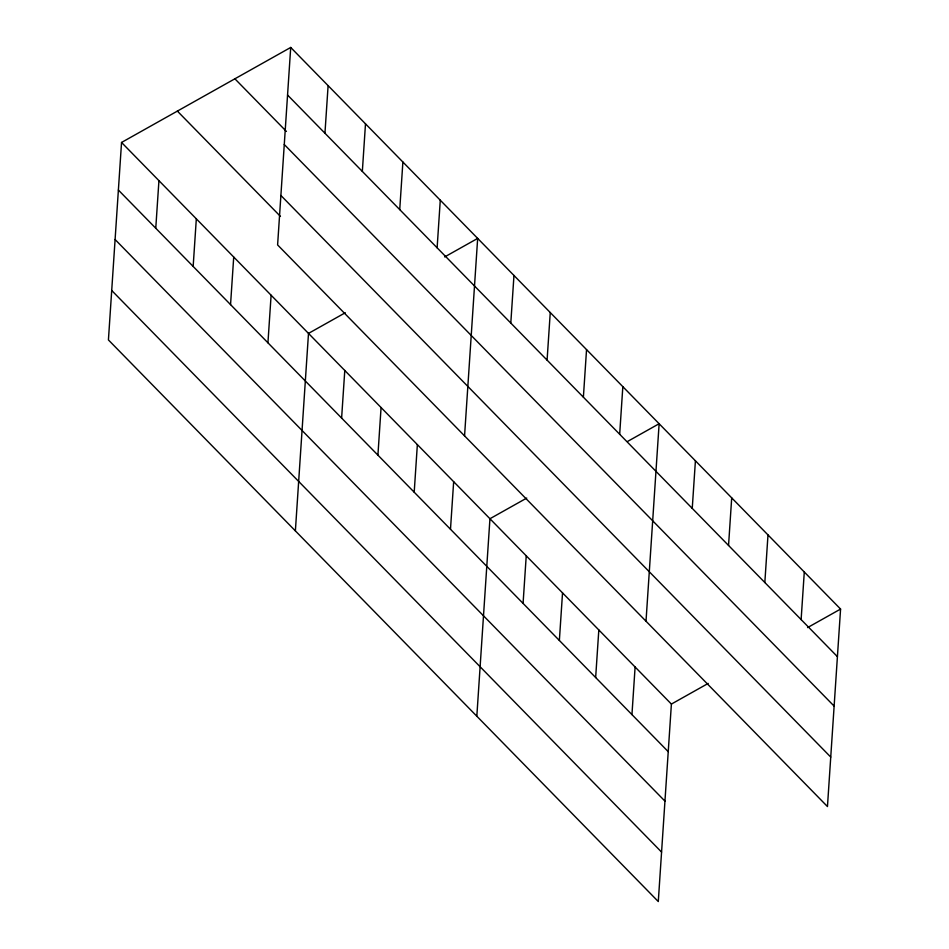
<?xml version="1.0" encoding="UTF-8"?>
<svg xmlns="http://www.w3.org/2000/svg" width="949" height="949" viewBox="0 0 949 949"><rect width="100%" height="100%" fill="white"/><g stroke="black" fill="none" stroke-linecap="round" stroke-linejoin="round"><path stroke-width="1.42" d="M121.543 142.457L108.423 339.932L658.286 901.55L671.394 704.075L121.543 142.457L290.714 47.45L840.577 609.068L827.457 806.543L277.606 244.925L290.714 47.45M155.766 228.246L158.934 180.654M193.157 266.432L196.324 218.839M230.548 304.629L233.715 257.025M267.938 342.814L271.106 295.222M295.376 530.882L308.496 333.407L345.294 312.743M324.949 133.24L328.105 85.635M341.616 418.07L344.784 370.478M362.34 171.425L365.495 123.833M377.916 455.14L381.071 407.536M399.731 209.61L402.886 162.018M414.203 492.199L417.358 444.607M437.121 247.808L440.277 200.203M450.49 529.269L453.658 481.677M464.559 435.876L477.667 238.401L444.678 256.93M476.825 716.222L489.945 518.735L526.742 498.071M510.799 323.063L513.967 275.471M523.077 603.398L526.232 555.806M547.087 360.122L550.254 312.529M559.364 640.468L562.532 592.876M583.386 397.192L586.541 349.6M595.652 677.539L598.819 629.934M619.673 434.262L622.829 386.67M631.951 714.597L635.106 667.005M646.008 621.204L659.128 423.728L627.408 441.546M692.248 508.391L695.415 460.799M728.547 545.461L731.703 497.869M764.835 582.532L767.99 534.928M801.122 619.59L804.289 571.998M671.394 704.075L708.191 683.41M807.587 627.586L840.577 609.068M287.559 95.042L837.421 656.661M234.889 78.803L286.432 131.448M284.273 144.509L834.135 706.115M280.892 195.47L830.743 757.077M177.368 111.104L280.441 216.384M118.376 190.049L668.238 751.667M115.09 239.516L664.952 801.134M111.709 290.477L661.572 852.083"/></g></svg>
